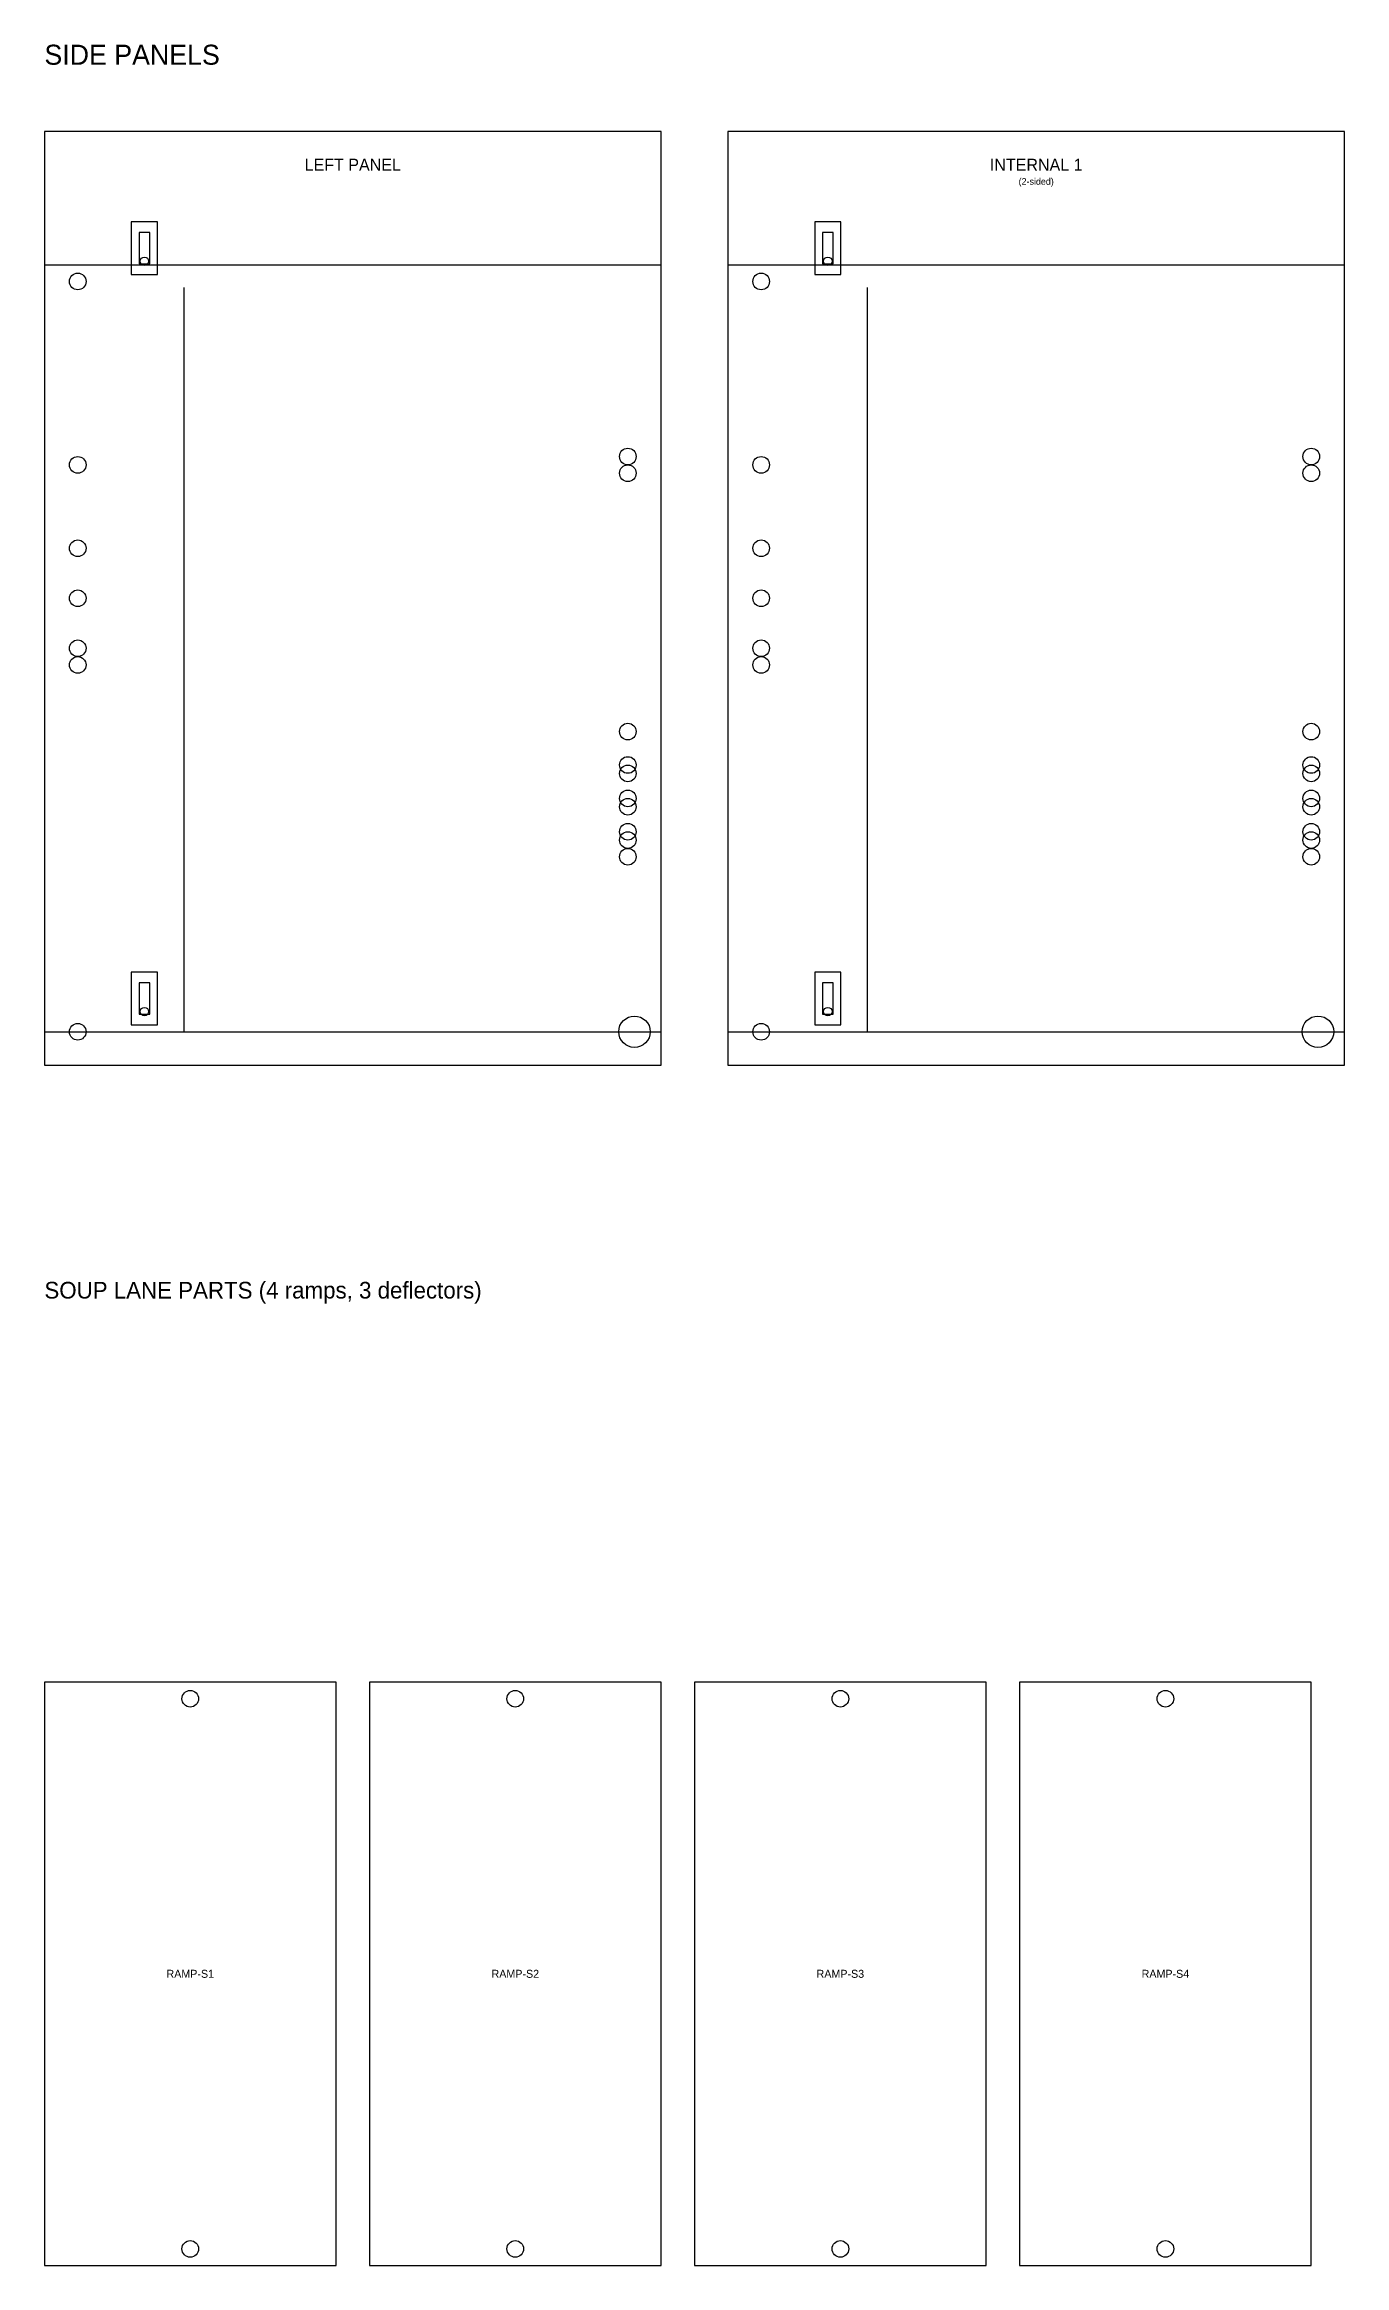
# Model space of a CAD drawing. Header units: millimetres. Extents: x 0 to 1956, y -15 to 1659.
# Drawn here: x 0 to 495, y 813 to 1659 of the extents above; entities that cross this region are included whole.
import ezdxf
from ezdxf.enums import TextEntityAlignment as Align

# ---------------------------------------------------------------- set-up
doc = ezdxf.new("R2010")
doc.units = ezdxf.units.MM
for name, color, linetype in [('ENGRAVE', 4, 'Continuous'), ('HOLES', 5, 'Continuous'), ('LABEL', 4, 'Continuous'), ('PANEL', 7, 'Continuous'), ('PART', 7, 'Continuous'), ('SENSOR', 1, 'Continuous'), ('TITLE', 2, 'Continuous'), ('WIRE', 3, 'Continuous')]:
    doc.layers.add(name, color=color, linetype=linetype)

msp = doc.modelspace()

# ---------------------------------------------------------------- linework, layer by layer
at = {"layer": 'ENGRAVE'}
for p, q in [((0, 1574.8), (234.95, 1574.8)), ((260.35, 1574.8), (495.3, 1574.8)), ((0, 1282.7), (234.95, 1282.7)), ((260.35, 1282.7), (495.3, 1282.7))]:
    msp.add_line(p, q, dxfattribs=at)
at = {"layer": 'HOLES'}
for centre in [(12.7, 1568.45), (273.05, 1568.45), (12.7, 1498.6), (222.25, 1501.78), (222.25, 1495.42), (273.05, 1498.6), (482.6, 1501.78), (482.6, 1495.42), (12.7, 1466.85), (273.05, 1466.85), (12.7, 1447.8), (273.05, 1447.8), (12.7, 1428.75), (273.05, 1428.75), (12.7, 1422.4), (273.05, 1422.4), (222.25, 1397), (482.6, 1397), (222.25, 1384.3), (482.6, 1384.3), (222.25, 1381.12), (482.6, 1381.12), (222.25, 1371.6), (222.25, 1368.42), (482.6, 1371.6), (482.6, 1368.42), (222.25, 1358.9), (482.6, 1358.9), (222.25, 1355.72), (482.6, 1355.72), (222.25, 1349.38), (482.6, 1349.38), (12.7, 1282.7), (273.05, 1282.7), (55.56, 1028.7), (179.39, 1028.7), (303.21, 1028.7), (427.04, 1028.7), (55.56, 819.15), (179.39, 819.15), (303.21, 819.15), (427.04, 819.15)]:
    msp.add_circle(centre, 3.17, dxfattribs=at)
at = {"layer": 'PANEL'}
for points in [[(0, 1270), (234.95, 1270), (234.95, 1625.6), (0, 1625.6), (0, 1270)], [(260.35, 1270), (495.3, 1270), (495.3, 1625.6), (260.35, 1625.6), (260.35, 1270)]]:
    msp.add_lwpolyline(points, close=True, dxfattribs=at)
at = {"layer": 'PART'}
for points in [[(0, 812.8), (111.12, 812.8), (111.12, 1035.05), (0, 1035.05), (0, 812.8)], [(123.83, 812.8), (234.95, 812.8), (234.95, 1035.05), (123.83, 1035.05), (123.83, 812.8)], [(247.65, 812.8), (358.77, 812.8), (358.77, 1035.05), (247.65, 1035.05), (247.65, 812.8)], [(371.48, 812.8), (482.6, 812.8), (482.6, 1035.05), (371.48, 1035.05), (371.48, 812.8)]]:
    msp.add_lwpolyline(points, close=True, dxfattribs=at)
at = {"layer": 'SENSOR'}
for points in [[(33.1, 1571.15), (43.1, 1571.15), (43.1, 1591.15), (33.1, 1591.15), (33.1, 1571.15)], [(293.45, 1571.15), (303.45, 1571.15), (303.45, 1591.15), (293.45, 1591.15), (293.45, 1571.15)], [(33.1, 1285.4), (43.1, 1285.4), (43.1, 1305.4), (33.1, 1305.4), (33.1, 1285.4)], [(293.45, 1285.4), (303.45, 1285.4), (303.45, 1305.4), (293.45, 1305.4), (293.45, 1285.4)]]:
    msp.add_lwpolyline(points, dxfattribs=at)
for points in [[(36.1, 1575.15), (40.1, 1575.15), (40.1, 1587.15), (36.1, 1587.15), (36.1, 1575.15)], [(296.45, 1575.15), (300.45, 1575.15), (300.45, 1587.15), (296.45, 1587.15), (296.45, 1575.15)], [(36.1, 1289.4), (40.1, 1289.4), (40.1, 1301.4), (36.1, 1301.4), (36.1, 1289.4)], [(296.45, 1289.4), (300.45, 1289.4), (300.45, 1301.4), (296.45, 1301.4), (296.45, 1289.4)]]:
    msp.add_lwpolyline(points, close=True, dxfattribs=at)
for centre in [(38.1, 1576.15), (298.45, 1576.15), (38.1, 1290.4), (298.45, 1290.4)]:
    msp.add_circle(centre, 1.6, dxfattribs=at)
at = {"layer": 'WIRE'}
for p, q in [((53.1, 1566.15), (53.1, 1282.7)), ((313.45, 1566.15), (313.45, 1282.7)), ((53.1, 1282.7), (224.79, 1282.7)), ((313.45, 1282.7), (485.14, 1282.7))]:
    msp.add_line(p, q, dxfattribs=at)
for centre in [(224.79, 1282.7), (485.14, 1282.7)]:
    msp.add_circle(centre, 6, dxfattribs=at)

# ---------------------------------------------------------------- texts
at = {"layer": 'LABEL'}
for s, height, p in [('LEFT PANEL', 4.572, (117.47, 1612.9)), ('INTERNAL 1', 4.572, (377.82, 1612.9)), ('(2-sided)', 2.54, (377.82, 1606.55)), ('RAMP-S1', 3.048, (55.56, 923.92)), ('RAMP-S2', 3.048, (179.39, 923.92)), ('RAMP-S3', 3.048, (303.21, 923.92)), ('RAMP-S4', 3.048, (427.04, 923.92))]:
    msp.add_text(s, height=height, dxfattribs=at).set_placement(p, align=Align.MIDDLE_CENTER)
at = {"layer": 'TITLE'}
for s, height, p in [('SIDE PANELS', 7.62, (0, 1651)), ('SOUP LANE PARTS (4 ramps, 3 deflectors)', 6.35, (0, 1181.1))]:
    msp.add_text(s, height=height, dxfattribs=at).set_placement(p)

doc.saveas('drawing.dxf')
